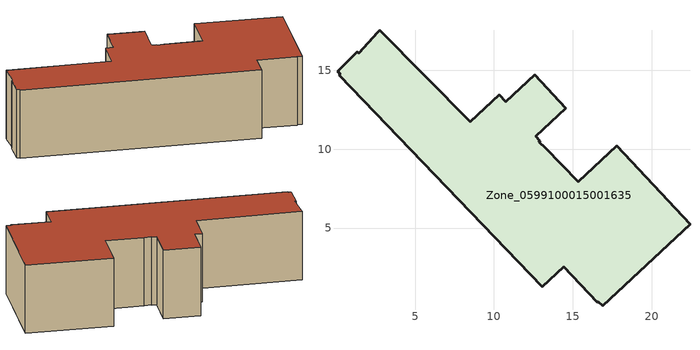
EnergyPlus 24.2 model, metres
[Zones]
Zone_0599100015001635
 floor ground (C_G): 17.79,10.21 22.44,5.24 16.89,0.05 16.62,0.34 16.56,0.29 14.44,2.56 13.05,1.26 0.18,14.68 0.25,14.76 0.07,14.93 1.34,16.18 1.43,16.09 2.63,17.43 2.74,17.56 8.5,11.73 10.33,13.44 10.74,13 12.57,14.71 14.55,12.59 12.64,10.81 12.91,10.53 12.86,10.45 13.27,10.08 15.35,7.92 z3.75
 wall outside (C_F): 12.86,10.45 12.91,10.53 12.64,10.81 14.55,12.59 12.57,14.71 10.74,13 10.33,13.44 8.5,11.73 2.74,17.56 2.63,17.43 1.43,16.09 1.34,16.18 0.07,14.93 0.25,14.76 0.18,14.68 13.05,1.26 14.44,2.56 16.56,0.29 16.62,0.34 16.89,0.05 22.44,5.24 17.79,10.21 15.35,7.92 13.27,10.08 12.86,10.45 z3.75:9.36
 roof outside (C_R): 16.89,0.05 22.44,5.24 17.79,10.21 15.35,7.92 13.27,10.08 12.86,10.45 12.91,10.53 12.64,10.81 14.55,12.59 12.57,14.71 10.74,13 10.33,13.44 8.5,11.73 2.74,17.56 2.63,17.43 1.43,16.09 1.34,16.18 0.07,14.93 0.25,14.76 0.18,14.68 13.05,1.26 14.44,2.56 16.56,0.29 16.62,0.34 z9.36
[BUILDING]
Pand.0599100015001635: North Axis=0; Terrain=City; Loads Convergence Tolerance Value=0.04; Temperature Convergence Tolerance Value=0.4; Solar Distribution=FullExterior; Maximum Number of Warmup Days=25; Minimum Number of Warmup Days=1
[Site:Location]
Rotterdam.The.Hague.AP_ZH_NLD Design_Conditions: Latitude=51.96; Longitude=4.45; Time Zone=1; Elevation=-4.5
[SITE:GROUNDTEMPERATURE:BUILDINGSURFACE]
18, 18, 18, 18, 18, 18, 18, 18, 18, 18, 18, 18
[MATERIAL] Thermal Absorptance=0.9; Solar Absorptance=0.7; Visible Absorptance=0.7
Name | Roughness | Thickness | Conductivity | Density | Specific Heat
G.D.1965 | MediumSmooth | 0.15 | 1 | 540 | 1210
F.D.1965 | Rough | 0.3 | 0.857143 | 1920 | 840
R.D.1965 | MediumRough | 0.2 | 0.08 | 1500 | 1000
[CONSTRUCTION]
C_G: G.D.1965
C_F: F.D.1965
C_R: R.D.1965
[ZONE]
Zone_0599100015001635: Type=1; Multiplier=1; Ceiling Height=Autocalculate; Volume=Autocalculate; Floor Area=autocalculate; Part of Total Floor Area=Yes
[ZONEINFILTRATION:DESIGNFLOWRATE]
Infil_Zone_0599100015001635: Zone or ZoneList or Space or SpaceList=Zone_0599100015001635; Schedule=AlwaysOn; Design Flow Rate Calculation Method=Flow/Area; Flow Rate per Floor Area=0.0042; Constant Term Coefficient=1; Temperature Term Coefficient=0; Velocity Term Coefficient=0; Velocity Squared Term Coefficient=0
[HVACTEMPLATE:ZONE:IDEALLOADSAIRSYSTEM]
Zone_0599100015001635: Maximum Heating Supply Air Temperature=50; Minimum Cooling Supply Air Temperature=13; Maximum Heating Supply Air Humidity Ratio=0.0156; Minimum Cooling Supply Air Humidity Ratio=0.0077; Heating Limit=NoLimit; Cooling Limit=NoLimit; Dehumidification Control Type=ConstantSensibleHeatRatio; Cooling Sensible Heat Ratio=0.7; Dehumidification Setpoint=60; Humidification Control Type=None; Humidification Setpoint=30; Outdoor Air Method=None; Outdoor Air Flow Rate per Person=0.00944; Outdoor Air Flow Rate per Zone Floor Area=0; Outdoor Air Flow Rate per Zone=0; Demand Controlled Ventilation Type=None; Outdoor Air Economizer Type=NoEconomizer; Heat Recovery Type=None; Sensible Heat Recovery Effectiveness=0.7; Latent Heat Recovery Effectiveness=0.65
[ZONECONTROL:THERMOSTAT]
ThermostatControl_Zone_0599100015001635: Zone or ZoneList=Zone_0599100015001635; Control Type Schedule=DualSetpointControlType; Control 1=Thermostat_Zone_0599100015001635; Temperature Difference Between Cutout And Setpoint=0
[THERMOSTATSETPOINT:DUALSETPOINT]
Thermostat_Zone_0599100015001635: Heating Setpoint Temperature Schedule=HeatingSetpoint_Zone_0599100015001635; Cooling Setpoint Temperature Schedule=CoolingSetpoint_Zone_0599100015001635
[SCHEDULE:COMPACT]
HeatingSetpoint_Zone_0599100015001635: Through: 12/31, For: AllDays, Until: 24:00, 21
CoolingSetpoint_Zone_0599100015001635: Through: 12/31, For: AllDays, Until: 24:00, 24
DualSetpointControlType: Through: 12/31, For: AllDays, Until: 24:00, 4
AlwaysOn: Through: 12/31, For: AllDays, Until: 24:00, 1
